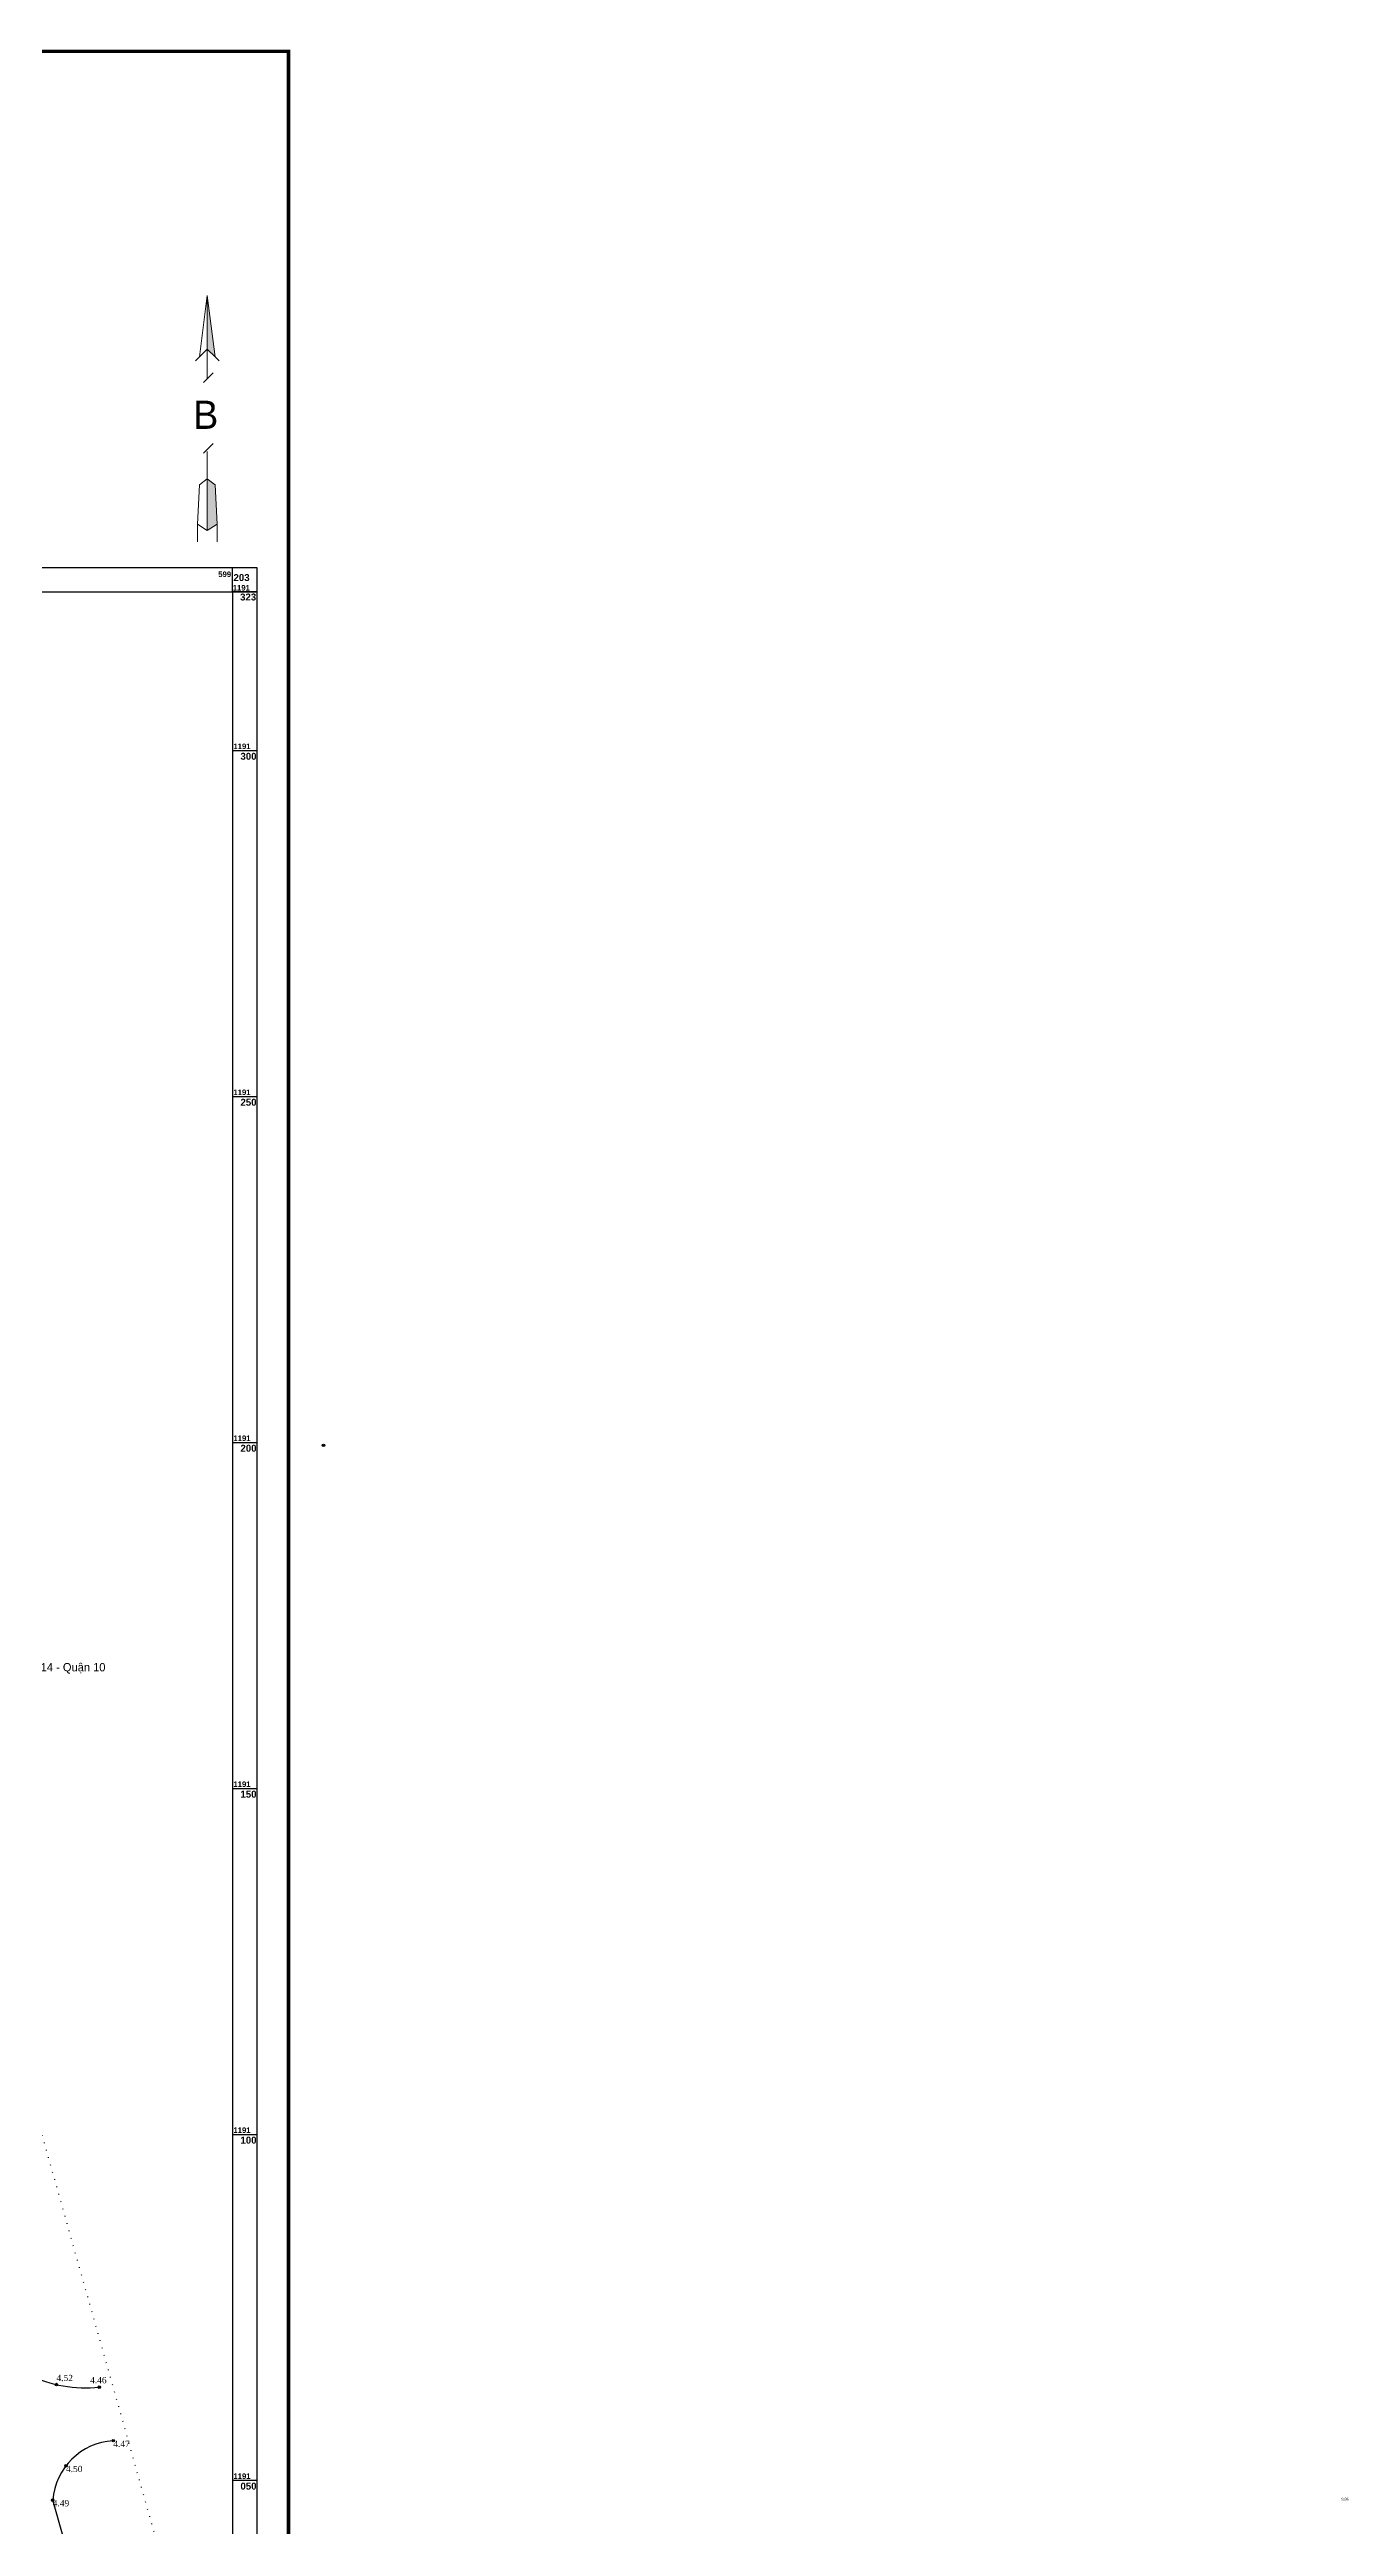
# Model space of a CAD drawing. Header units: millimetres. Extents: x 598805 to 599364, y 1190821 to 1191401.
# Drawn here: x 599176.5 to 599364.4, y 1191043.4 to 1191401.4 of the extents above; entities that cross this region are included whole.
import ezdxf
from ezdxf.enums import TextEntityAlignment as Align

# ---------------------------------------------------------------- set-up
doc = ezdxf.new("R2010")
doc.units = ezdxf.units.MM
doc.header["$PDMODE"] = 32
doc.header["$PDSIZE"] = 0.35
doc.linetypes.add('1BANCONG_54', pattern=[0.55, 0, -0.5, 0.05])
for name, color, linetype in [('diem', 2, 'Continuous'), ('Docao', 22, 'Continuous'), ('DUONG NHUA', 221, 'Continuous'), ('hl', 5, 'Continuous'), ('KTN', 7, 'Continuous'), ('RANH', 7, 'Continuous')]:
    doc.layers.add(name, color=color, linetype=linetype)
doc.layers.add('Level 28', color=7, linetype='Continuous', lineweight=0)
doc.styles.add('Arial', font='arialbd_1.ttf')
doc.styles.add('TIMES', font='times_1.ttf')
doc.styles.add('VAPTIMN', font='VAVON__0.TTF')
doc.styles.add('VNI-MARIA', font='VMARIAGE_0.TTF')

msp = doc.modelspace()

# ---------------------------------------------------------------- linework, layer by layer
at = {"lineweight": 13}
for p, q in [((599199.33, 1191365.81), (599198.19, 1191356.92)), ((599200.46, 1191356.92), (599199.33, 1191365.81)), ((599199.33, 1191365.81), (599199.33, 1191358.05)), ((599198.19, 1191356.92), (599197.62, 1191356.35)), ((599198.19, 1191356.92), (599199.33, 1191358.05)), ((599199.33, 1191358.05), (599199.33, 1191353.79)), ((599199.33, 1191358.05), (599200.46, 1191356.92)), ((599200.46, 1191356.92), (599201.03, 1191356.35)), ((599198.76, 1191353.23), (599200.18, 1191354.65)), ((599198.76, 1191343), (599200.18, 1191344.42)), ((599199.33, 1191343.28), (599199.33, 1191339.02)), ((599197.91, 1191332.76), (599198.19, 1191338.46)), ((599198.19, 1191338.46), (599199.33, 1191339.31)), ((599199.33, 1191339.31), (599200.46, 1191338.46)), ((599199.33, 1191339.02), (599199.33, 1191331.82)), ((599200.46, 1191338.46), (599200.75, 1191332.76)), ((599197.91, 1191333.05), (599197.91, 1191330.21)), ((599199.33, 1191331.82), (599197.91, 1191332.76)), ((599200.75, 1191332.76), (599199.33, 1191331.82)), ((599200.75, 1191333.05), (599200.75, 1191330.21))]:
    msp.add_line(p, q, dxfattribs=at)
at = {"color": 5, "lineweight": 30, "const_width": 0.5}
msp.add_lwpolyline([(598805.58, 1190821.6), (599211.08, 1190821.6), (599211.08, 1191401.1), (598805.58, 1191401.1)], close=True, dxfattribs=at)
for points in [[(598810.5, 1191326.5), (599206.5, 1191326.5), (599206.5, 1190888.5), (598810.5, 1190888.5)], [(599203, 1191326.5), (599206.5, 1191326.5), (599206.5, 1191323), (599203, 1191323)], [(598814, 1191323), (599203, 1191323), (599203, 1190892), (598814, 1190892)]]:
    msp.add_lwpolyline(points, close=True)
at = {"lineweight": 13}
for points in [[(599199.33, 1191365.81), (599199.33, 1191365.81), (599199.33, 1191358.05), (599200.46, 1191356.92)], [(599199.33, 1191339.31), (599200.46, 1191338.46), (599199.33, 1191331.82), (599200.75, 1191332.76)]]:
    msp.add_solid(points, dxfattribs=at)
at = {"layer": 'diem'}
for p in [(599216.14, 1191199.61, 6.38), (599177.52, 1191063.89, 4.52), (599183.71, 1191063.51, 4.46), (599185.74, 1191055.77, 4.47), (599178.9, 1191052.14, 4.5), (599176.98, 1191047.18, 4.49)]:
    msp.add_point(p, dxfattribs=at)
at = {"layer": 'DUONG NHUA', "elevation": 4.12}
msp.add_lwpolyline([(599197.5, 1190974.66), (599181.28, 1191032.12), (599176.98, 1191047.18)], dxfattribs=at)
at = {"layer": 'DUONG NHUA'}
for centre, radius, start, end in [((599181.74, 1191082, 4.46), 18.6, 243.7914, 276.0836), ((599186.31, 1191046.43, 4.12), 9.36, 93.5317, 175.4114)]:
    msp.add_arc(centre, radius, start, end, dxfattribs=at)
at = {"layer": 'KTN'}
for points in [[(599203, 1191323), (599203, 1191326.5)], [(599203, 1191323), (599206.5, 1191323)], [(599206.5, 1191300), (599203, 1191300)], [(599206.5, 1191250), (599203, 1191250)], [(599206.5, 1191200), (599203, 1191200)], [(599206.5, 1191150), (599203, 1191150)], [(599206.5, 1191100), (599203, 1191100)], [(599206.5, 1191050), (599203, 1191050)]]:
    msp.add_lwpolyline(points, dxfattribs=at)
at = {"layer": 'RANH', "color": 20, "linetype": '1BANCONG_54', "ltscale": 2}
msp.add_lwpolyline([(599150.89, 1191187.06), (599170.64, 1191116.86), (599202.06, 1191005.51)], dxfattribs=at)

# ---------------------------------------------------------------- texts
at = {"lineweight": 13, "style": 'VNI-MARIA'}
msp.add_text('B', height=4.07, dxfattribs=at).set_placement((599197.29, 1191346.53))
at = {"layer": 'Docao', "color": 0, "style": 'TIMES'}
for s, height, p in [('4.52', 0.9, (599177.52, 1191065.29, 4.52)), ('4.46', 0.9, (599182.39, 1191064.98, 4.46)), ('4.47', 0.9, (599185.74, 1191055.77, 4.47)), ('4.50', 0.9, (599178.9, 1191052.14, 4.5)), ('4.49', 0.9, (599176.98, 1191047.18, 4.49)), ('9.86', 0.4, (599363.34, 1191047.53))]:
    msp.add_text(s, height=height, dxfattribs=at).set_placement(p, align=Align.TOP_LEFT)
at = {"layer": 'hl', "style": 'Arial'}
msp.add_text('599', height=0.8, dxfattribs=at).set_placement((599202.78, 1191325.12), align=Align.RIGHT)
for s, height, p in [('1191', 0.8, (599204.25, 1191323.16)), ('323', 1, (599205.24, 1191321.73)), ('1191', 0.8, (599204.35, 1191300.25)), ('300', 1, (599205.29, 1191298.71)), ('1191', 0.8, (599204.35, 1191250.25)), ('250', 1, (599205.29, 1191248.71)), ('1191', 0.8, (599204.35, 1191200.25)), ('200', 1, (599205.29, 1191198.71)), ('1191', 0.8, (599204.35, 1191150.25)), ('150', 1, (599205.29, 1191148.71)), ('1191', 0.8, (599204.35, 1191100.25)), ('100', 1, (599205.29, 1191098.71)), ('1191', 0.8, (599204.35, 1191050.25)), ('050', 1, (599205.29, 1191048.71))]:
    msp.add_text(s, height=height, dxfattribs=at).set_placement(p, align=Align.CENTER)
msp.add_text('203', height=1, dxfattribs=at).set_placement((599203.12, 1191324.54))
at = {"layer": 'Level 28', "color": 62, "linetype": 'Continuous', "lineweight": 0, "style": 'VAPTIMN'}
msp.add_text('Phöôøng 14 - Quaän 10', height=1.2, dxfattribs=at).set_placement((599176.76, 1191167.56, 6.48), align=Align.MIDDLE_CENTER)

doc.saveas('drawing.dxf')
